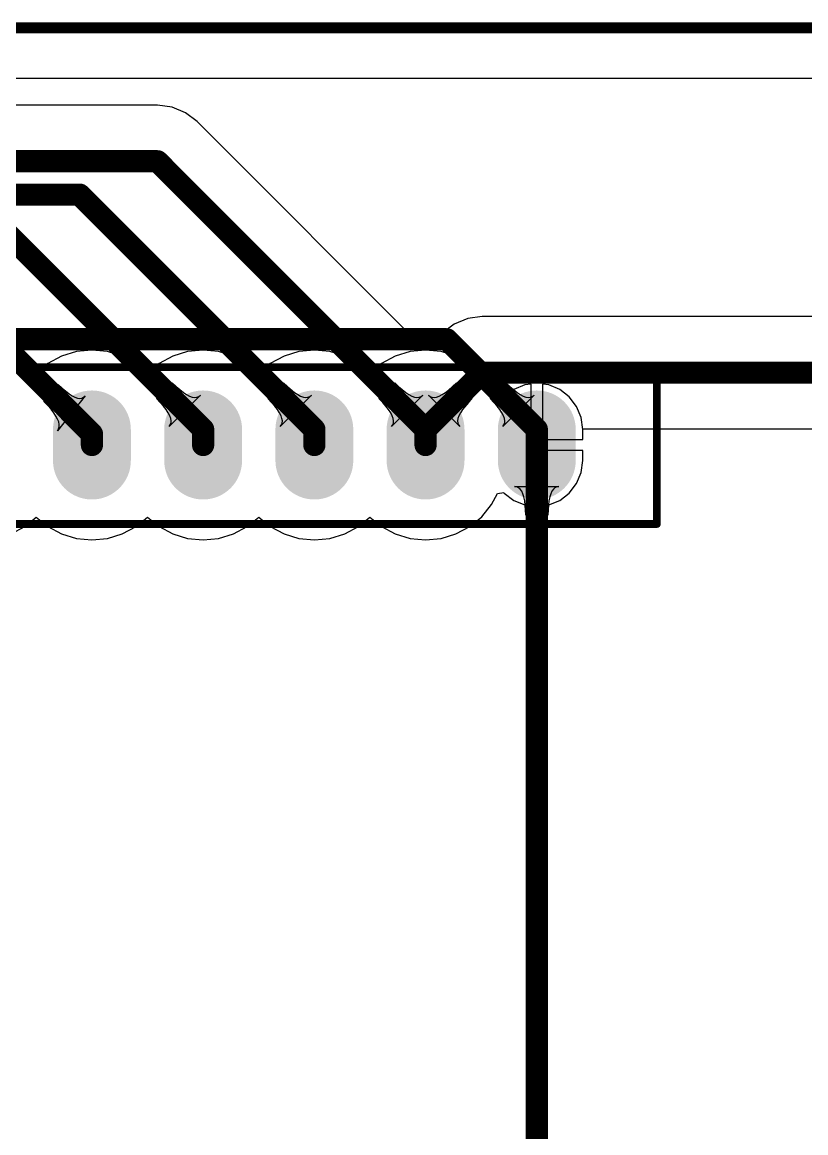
# Model space of a CAD drawing. Header units: millimetres. Extents: x 0 to 140, y 0 to 130.
# Drawn here: x 64.32 to 82.22, y 104.82 to 130.18 of the extents above; entities that cross this region are included whole.
import ezdxf

# ---------------------------------------------------------------- set-up
doc = ezdxf.new("R2010")
doc.units = ezdxf.units.MM
for name, color, linetype in [('BottomLayer', 5, 'Continuous'), ('BottomSolder', 6, 'Continuous'), ('KeepOutLayer', 6, 'Continuous'), ('MultiLayer', 9, 'Continuous'), ('PadHoleLayer', 156, 'Continuous'), ('TopLayer', 1, 'Continuous'), ('TopOverlay', 2, 'Continuous'), ('TopSolder', 216, 'Continuous')]:
    doc.layers.add(name, color=color, linetype=linetype)

# ---------------------------------------------------------------- blocks, each defined once
blk = doc.blocks.new('LCD1602______J____58')
at = {"layer": 'BottomLayer'}
h = blk.add_hatch(color=5, dxfattribs=at)
edge = h.paths.add_edge_path()
edge.add_arc((27.94, -0.3556), 0.7874, 180, 360)
edge.add_line((28.7274, -0.3556), (28.7274, 0.3556))
edge.add_arc((27.94, 0.3556), 0.7874, 0, 180)
edge.add_line((27.1526, 0.3556), (27.1526, -0.3556))
h = blk.add_hatch(color=5, dxfattribs=at)
edge = h.paths.add_edge_path()
edge.add_arc((30.48, -0.3556), 0.7874, 180, 360)
edge.add_line((31.2674, -0.3556), (31.2674, 0.3556))
edge.add_arc((30.48, 0.3556), 0.7874, 0, 180)
edge.add_line((29.6926, 0.3556), (29.6926, -0.3556))
h = blk.add_hatch(color=5, dxfattribs=at)
edge = h.paths.add_edge_path()
edge.add_arc((33.02, -0.3556), 0.7874, 180, 360)
edge.add_line((33.8074, -0.3556), (33.8074, 0.3556))
edge.add_arc((33.02, 0.3556), 0.7874, 0, 180)
edge.add_line((32.2326, 0.3556), (32.2326, -0.3556))
h = blk.add_hatch(color=5, dxfattribs=at)
edge = h.paths.add_edge_path()
edge.add_arc((35.56, -0.3556), 0.7874, 180, 360)
edge.add_line((36.3474, -0.3556), (36.3474, 0.3556))
edge.add_arc((35.56, 0.3556), 0.7874, 0, 180)
edge.add_line((34.7726, 0.3556), (34.7726, -0.3556))
h = blk.add_hatch(color=5, dxfattribs=at)
edge = h.paths.add_edge_path()
edge.add_arc((38.1, -0.3556), 0.7874, 180, 360)
edge.add_line((38.8874, -0.3556), (38.8874, 0.3556))
edge.add_arc((38.1, 0.3556), 0.7874, 0, 180)
edge.add_line((37.3126, 0.3556), (37.3126, -0.3556))
at = {"layer": 'BottomSolder'}
h = blk.add_hatch(color=6, dxfattribs=at)
edge = h.paths.add_edge_path()
edge.add_arc((27.94, -0.3556), 0.889, 180, 360)
edge.add_line((28.829, -0.3556), (28.829, 0.3556))
edge.add_arc((27.94, 0.3556), 0.889, 0, 180)
edge.add_line((27.051, 0.3556), (27.051, -0.3556))
h = blk.add_hatch(color=6, dxfattribs=at)
edge = h.paths.add_edge_path()
edge.add_arc((30.48, -0.3556), 0.889, 180, 360)
edge.add_line((31.369, -0.3556), (31.369, 0.3556))
edge.add_arc((30.48, 0.3556), 0.889, 0, 180)
edge.add_line((29.591, 0.3556), (29.591, -0.3556))
h = blk.add_hatch(color=6, dxfattribs=at)
edge = h.paths.add_edge_path()
edge.add_arc((33.02, -0.3556), 0.889, 180, 360)
edge.add_line((33.909, -0.3556), (33.909, 0.3556))
edge.add_arc((33.02, 0.3556), 0.889, 0, 180)
edge.add_line((32.131, 0.3556), (32.131, -0.3556))
h = blk.add_hatch(color=6, dxfattribs=at)
edge = h.paths.add_edge_path()
edge.add_arc((35.56, -0.3556), 0.889, 180, 360)
edge.add_line((36.449, -0.3556), (36.449, 0.3556))
edge.add_arc((35.56, 0.3556), 0.889, 0, 180)
edge.add_line((34.671, 0.3556), (34.671, -0.3556))
h = blk.add_hatch(color=6, dxfattribs=at)
edge = h.paths.add_edge_path()
edge.add_arc((38.1, -0.3556), 0.889, 180, 360)
edge.add_line((38.989, -0.3556), (38.989, 0.3556))
edge.add_arc((38.1, 0.3556), 0.889, 0, 180)
edge.add_line((37.211, 0.3556), (37.211, -0.3556))
at = {"layer": 'MultiLayer'}
h = blk.add_hatch(color=9, dxfattribs=at)
edge = h.paths.add_edge_path()
edge.add_arc((27.94, -0.3556), 0.7874, 180, 360)
edge.add_line((28.7274, -0.3556), (28.7274, 0.3556))
edge.add_arc((27.94, 0.3556), 0.7874, 0, 180)
edge.add_line((27.1526, 0.3556), (27.1526, -0.3556))
h = blk.add_hatch(color=9, dxfattribs=at)
edge = h.paths.add_edge_path()
edge.add_arc((30.48, -0.3556), 0.7874, 180, 360)
edge.add_line((31.2674, -0.3556), (31.2674, 0.3556))
edge.add_arc((30.48, 0.3556), 0.7874, 0, 180)
edge.add_line((29.6926, 0.3556), (29.6926, -0.3556))
h = blk.add_hatch(color=9, dxfattribs=at)
edge = h.paths.add_edge_path()
edge.add_arc((33.02, -0.3556), 0.7874, 180, 360)
edge.add_line((33.8074, -0.3556), (33.8074, 0.3556))
edge.add_arc((33.02, 0.3556), 0.7874, 0, 180)
edge.add_line((32.2326, 0.3556), (32.2326, -0.3556))
h = blk.add_hatch(color=9, dxfattribs=at)
edge = h.paths.add_edge_path()
edge.add_arc((35.56, -0.3556), 0.7874, 180, 360)
edge.add_line((36.3474, -0.3556), (36.3474, 0.3556))
edge.add_arc((35.56, 0.3556), 0.7874, 0, 180)
edge.add_line((34.7726, 0.3556), (34.7726, -0.3556))
h = blk.add_hatch(color=9, dxfattribs=at)
edge = h.paths.add_edge_path()
edge.add_arc((38.1, -0.3556), 0.7874, 180, 360)
edge.add_line((38.8874, -0.3556), (38.8874, 0.3556))
edge.add_arc((38.1, 0.3556), 0.7874, 0, 180)
edge.add_line((37.3126, 0.3556), (37.3126, -0.3556))
at = {"layer": 'PadHoleLayer'}
h = blk.add_hatch(color=156, dxfattribs=at)
edge = h.paths.add_edge_path()
edge.add_arc((27.94, 0), 0.4953, 0, 360)
h = blk.add_hatch(color=156, dxfattribs=at)
edge = h.paths.add_edge_path()
edge.add_arc((30.48, 0), 0.4953, 0, 360)
h = blk.add_hatch(color=156, dxfattribs=at)
edge = h.paths.add_edge_path()
edge.add_arc((33.02, 0), 0.4953, 0, 360)
h = blk.add_hatch(color=156, dxfattribs=at)
edge = h.paths.add_edge_path()
edge.add_arc((35.56, 0), 0.4953, 0, 360)
h = blk.add_hatch(color=156, dxfattribs=at)
edge = h.paths.add_edge_path()
edge.add_arc((38.1, 0), 0.4953, 0, 360)
at = {"layer": 'TopLayer'}
h = blk.add_hatch(color=1, dxfattribs=at)
edge = h.paths.add_edge_path()
edge.add_arc((27.94, -0.3556), 0.7874, 180, 360)
edge.add_line((28.7274, -0.3556), (28.7274, 0.3556))
edge.add_arc((27.94, 0.3556), 0.7874, 0, 180)
edge.add_line((27.1526, 0.3556), (27.1526, -0.3556))
h = blk.add_hatch(color=1, dxfattribs=at)
edge = h.paths.add_edge_path()
edge.add_arc((30.48, -0.3556), 0.7874, 180, 360)
edge.add_line((31.2674, -0.3556), (31.2674, 0.3556))
edge.add_arc((30.48, 0.3556), 0.7874, 0, 180)
edge.add_line((29.6926, 0.3556), (29.6926, -0.3556))
h = blk.add_hatch(color=1, dxfattribs=at)
edge = h.paths.add_edge_path()
edge.add_arc((33.02, -0.3556), 0.7874, 180, 360)
edge.add_line((33.8074, -0.3556), (33.8074, 0.3556))
edge.add_arc((33.02, 0.3556), 0.7874, 0, 180)
edge.add_line((32.2326, 0.3556), (32.2326, -0.3556))
h = blk.add_hatch(color=1, dxfattribs=at)
edge = h.paths.add_edge_path()
edge.add_arc((35.56, -0.3556), 0.7874, 180, 360)
edge.add_line((36.3474, -0.3556), (36.3474, 0.3556))
edge.add_arc((35.56, 0.3556), 0.7874, 0, 180)
edge.add_line((34.7726, 0.3556), (34.7726, -0.3556))
h = blk.add_hatch(color=1, dxfattribs=at)
edge = h.paths.add_edge_path()
edge.add_arc((38.1, -0.3556), 0.7874, 180, 360)
edge.add_line((38.8874, -0.3556), (38.8874, 0.3556))
edge.add_arc((38.1, 0.3556), 0.7874, 0, 180)
edge.add_line((37.3126, 0.3556), (37.3126, -0.3556))
at = {"layer": 'TopSolder'}
h = blk.add_hatch(color=216, dxfattribs=at)
edge = h.paths.add_edge_path()
edge.add_arc((27.94, -0.3556), 0.889, 180, 360)
edge.add_line((28.829, -0.3556), (28.829, 0.3556))
edge.add_arc((27.94, 0.3556), 0.889, 0, 180)
edge.add_line((27.051, 0.3556), (27.051, -0.3556))
h = blk.add_hatch(color=216, dxfattribs=at)
edge = h.paths.add_edge_path()
edge.add_arc((30.48, -0.3556), 0.889, 180, 360)
edge.add_line((31.369, -0.3556), (31.369, 0.3556))
edge.add_arc((30.48, 0.3556), 0.889, 0, 180)
edge.add_line((29.591, 0.3556), (29.591, -0.3556))
h = blk.add_hatch(color=216, dxfattribs=at)
edge = h.paths.add_edge_path()
edge.add_arc((33.02, -0.3556), 0.889, 180, 360)
edge.add_line((33.909, -0.3556), (33.909, 0.3556))
edge.add_arc((33.02, 0.3556), 0.889, 0, 180)
edge.add_line((32.131, 0.3556), (32.131, -0.3556))
h = blk.add_hatch(color=216, dxfattribs=at)
edge = h.paths.add_edge_path()
edge.add_arc((35.56, -0.3556), 0.889, 180, 360)
edge.add_line((36.449, -0.3556), (36.449, 0.3556))
edge.add_arc((35.56, 0.3556), 0.889, 0, 180)
edge.add_line((34.671, 0.3556), (34.671, -0.3556))
h = blk.add_hatch(color=216, dxfattribs=at)
edge = h.paths.add_edge_path()
edge.add_arc((38.1, -0.3556), 0.889, 180, 360)
edge.add_line((38.989, -0.3556), (38.989, 0.3556))
edge.add_arc((38.1, 0.3556), 0.889, 0, 180)
edge.add_line((37.211, 0.3556), (37.211, -0.3556))
at = {"layer": 'TopOverlay', "const_width": 0.1778}
for points in [[(-2.54, 1.778), (40.8432, 1.778)], [(40.8432, -1.8034), (40.8432, 1.778)], [(-2.54, -1.8034), (40.8432, -1.8034)]]:
    blk.add_lwpolyline(points, dxfattribs=at)
at = {"layer": 'TopOverlay', "const_width": 0.0889}
for points in [[(40.79875, 1.778, 1), (40.88765, 1.778, 1)], [(40.79875, 1.778, 1), (40.88765, 1.778, 1)], [(40.79875, -1.8034, 1), (40.88765, -1.8034, 1)], [(40.79875, -1.8034, 1), (40.88765, -1.8034, 1)]]:
    blk.add_lwpolyline(points, format="xyb", close=True, dxfattribs=at)

msp = doc.modelspace()

# ---------------------------------------------------------------- linework, layer by layer
at = {"layer": 'BottomLayer'}
for p, q in [((1.153, 128.895), (138.928, 128.895)), ((64.38, 122.385), (64.066, 122.553)), ((65.22, 122.553), (64.906, 122.385)), ((65.559, 122.656), (65.22, 122.553)), ((65.913, 122.691), (65.559, 122.656)), ((66.267, 122.656), (65.913, 122.691)), ((66.606, 122.553), (66.267, 122.656)), ((66.92, 122.385), (66.606, 122.553)), ((67.76, 122.553), (67.446, 122.385)), ((68.099, 122.656), (67.76, 122.553)), ((68.453, 122.691), (68.099, 122.656)), ((68.807, 122.656), (68.453, 122.691)), ((69.146, 122.553), (68.807, 122.656)), ((69.46, 122.385), (69.146, 122.553)), ((70.3, 122.553), (69.986, 122.385)), ((70.639, 122.656), (70.3, 122.553)), ((70.993, 122.691), (70.639, 122.656)), ((71.347, 122.656), (70.993, 122.691)), ((71.686, 122.553), (71.347, 122.656)), ((72, 122.385), (71.686, 122.553)), ((72.84, 122.553), (72.526, 122.385)), ((73.179, 122.656), (72.84, 122.553)), ((73.533, 122.691), (73.179, 122.656)), ((73.887, 122.656), (73.533, 122.691)), ((74.226, 122.553), (73.887, 122.656)), ((74.54, 122.385), (74.226, 122.553)), ((64.643, 122.169), (64.38, 122.385)), ((64.906, 122.385), (64.643, 122.169)), ((67.183, 122.169), (66.92, 122.385)), ((67.446, 122.385), (67.183, 122.169)), ((69.723, 122.169), (69.46, 122.385)), ((69.986, 122.385), (69.723, 122.169)), ((72.263, 122.169), (72, 122.385)), ((72.526, 122.385), (72.263, 122.169)), ((74.814, 122.16), (74.54, 122.385)), ((75.04, 121.885), (74.814, 122.16)), ((75.009, 121.583), (75.368, 121.943)), ((75.176, 121.63), (75.04, 121.885)), ((75.548, 121.788), (75.33, 121.621)), ((75.368, 121.943), (75.458, 121.856)), ((75.458, 121.856), (75.621, 121.722)), ((75.801, 121.893), (75.548, 121.788)), ((75.621, 121.722), (75.693, 121.675)), ((75.946, 121.912), (75.801, 121.893)), ((75.946, 120.523), (75.946, 121.912)), ((76.345, 121.893), (76.2, 121.912)), ((76.2, 121.912), (76.2, 120.65)), ((76.598, 121.788), (76.345, 121.893)), ((76.816, 121.621), (76.598, 121.788)), ((75.095, 121.493), (75.009, 121.583)), ((75.169, 121.409), (75.095, 121.493)), ((75.321, 121.61), (75.176, 121.63)), ((76.01, 121.657), (75.294, 120.942)), ((75.33, 121.621), (75.321, 121.61)), ((75.693, 121.675), (75.76, 121.64)), ((75.76, 121.64), (75.822, 121.618)), ((75.822, 121.618), (75.877, 121.608)), ((75.877, 121.608), (75.927, 121.612)), ((75.927, 121.612), (75.971, 121.628)), ((75.971, 121.628), (76.01, 121.657)), ((76.983, 121.404), (76.816, 121.621)), ((75.229, 121.331), (75.169, 121.409)), ((75.277, 121.258), (75.229, 121.331)), ((75.312, 121.191), (75.277, 121.258)), ((77.088, 121.15), (76.983, 121.404)), ((75.294, 120.942), (75.323, 120.98)), ((75.334, 121.13), (75.312, 121.191)), ((75.323, 120.98), (75.34, 121.024)), ((75.343, 121.074), (75.334, 121.13)), ((75.34, 121.024), (75.343, 121.074)), ((77.123, 120.879), (77.088, 121.15)), ((77.123, 120.65), (77.123, 120.879)), ((75.946, 119.134), (75.946, 120.523)), ((76.2, 120.65), (77.123, 120.65)), ((77.123, 120.396), (76.2, 120.396)), ((76.2, 120.396), (76.2, 119.134)), ((77.123, 120.167), (77.123, 120.396)), ((77.088, 119.896), (77.123, 120.167)), ((76.983, 119.642), (77.088, 119.896)), ((75.176, 119.416), (75.321, 119.436)), ((75.321, 119.436), (75.33, 119.425)), ((75.33, 119.425), (75.548, 119.258)), ((76.598, 119.258), (76.816, 119.425)), ((76.816, 119.425), (76.983, 119.642)), ((75.04, 119.161), (75.176, 119.416)), ((75.548, 119.258), (75.801, 119.153)), ((76.345, 119.153), (76.598, 119.258)), ((74.814, 118.886), (75.04, 119.161)), ((75.801, 119.153), (75.946, 119.134)), ((76.2, 119.134), (76.345, 119.153)), ((64.38, 118.661), (64.643, 118.877)), ((64.643, 118.877), (64.906, 118.661)), ((66.92, 118.661), (67.183, 118.877)), ((67.183, 118.877), (67.446, 118.661)), ((69.46, 118.661), (69.723, 118.877)), ((69.723, 118.877), (69.986, 118.661)), ((72, 118.661), (72.263, 118.877)), ((72.263, 118.877), (72.526, 118.661)), ((74.54, 118.661), (74.814, 118.886)), ((64.066, 118.493), (64.38, 118.661)), ((64.906, 118.661), (65.22, 118.493)), ((65.22, 118.493), (65.559, 118.39)), ((66.267, 118.39), (66.606, 118.493)), ((66.606, 118.493), (66.92, 118.661)), ((67.446, 118.661), (67.76, 118.493)), ((67.76, 118.493), (68.099, 118.39)), ((68.807, 118.39), (69.146, 118.493)), ((69.146, 118.493), (69.46, 118.661)), ((69.986, 118.661), (70.3, 118.493)), ((70.3, 118.493), (70.639, 118.39)), ((71.347, 118.39), (71.686, 118.493)), ((71.686, 118.493), (72, 118.661)), ((72.526, 118.661), (72.84, 118.493)), ((72.84, 118.493), (73.179, 118.39)), ((73.887, 118.39), (74.226, 118.493)), ((74.226, 118.493), (74.54, 118.661)), ((65.559, 118.39), (65.913, 118.355)), ((65.913, 118.355), (66.267, 118.39)), ((68.099, 118.39), (68.453, 118.355)), ((68.453, 118.355), (68.807, 118.39)), ((70.639, 118.39), (70.993, 118.355)), ((70.993, 118.355), (71.347, 118.39)), ((73.179, 118.39), (73.533, 118.355)), ((73.533, 118.355), (73.887, 118.39))]:
    msp.add_line(p, q, dxfattribs=at)
at = {"layer": 'BottomLayer', "const_width": 0.508}
for points in [[(50.19, 122.936), (74.016, 122.936)], [(74.016, 122.936), (76.073, 120.879)], [(76.073, 120.523), (76.073, 120.879)]]:
    msp.add_lwpolyline(points, dxfattribs=at)
at = {"layer": 'BottomLayer', "const_width": 0.254}
for points in [[(73.889, 122.936, 1), (74.143, 122.936, 1)], [(73.889, 122.936, 1), (74.143, 122.936, 1)], [(75.946, 120.879, 1), (76.2, 120.879, 1)], [(75.946, 120.879, 1), (76.2, 120.879, 1)], [(75.946, 120.523, 1), (76.2, 120.523, 1)]]:
    msp.add_lwpolyline(points, format="xyb", close=True, dxfattribs=at)
at = {"layer": 'KeepOutLayer', "const_width": 0.254}
msp.add_lwpolyline([(0, 130.048), (140.081, 130.048)], dxfattribs=at)
at = {"layer": 'TopLayer'}
for p, q in [((1.153, 128.895), (138.928, 128.895)), ((67.412, 128.281), (32.258, 128.281)), ((67.743, 128.237), (67.412, 128.281)), ((68.052, 128.109), (67.743, 128.237)), ((68.317, 127.906), (68.052, 128.109)), ((73.532, 122.691), (68.317, 127.906)), ((74.188, 123.283), (73.923, 123.08)), ((74.497, 123.411), (74.188, 123.283)), ((74.828, 123.455), (74.497, 123.411)), ((86.697, 123.455), (74.828, 123.455)), ((73.923, 123.08), (73.534, 122.691)), ((73.533, 122.691), (73.532, 122.691)), ((73.534, 122.691), (73.533, 122.691)), ((64.818, 121.513), (65.142, 121.907)), ((65.142, 121.907), (65.231, 121.822)), ((65.231, 121.822), (65.39, 121.691)), ((67.389, 121.583), (67.748, 121.943)), ((67.748, 121.943), (67.838, 121.856)), ((67.838, 121.856), (68.001, 121.722)), ((68.001, 121.722), (68.073, 121.675)), ((69.929, 121.583), (70.288, 121.943)), ((70.288, 121.943), (70.378, 121.856)), ((70.378, 121.856), (70.541, 121.722)), ((70.541, 121.722), (70.613, 121.675)), ((72.469, 121.583), (72.828, 121.943)), ((72.828, 121.943), (72.918, 121.856)), ((72.918, 121.856), (73.081, 121.722)), ((73.081, 121.722), (73.153, 121.675)), ((73.913, 121.675), (73.985, 121.722)), ((73.985, 121.722), (74.064, 121.783)), ((74.064, 121.783), (74.148, 121.856)), ((74.148, 121.856), (74.238, 121.943)), ((74.238, 121.943), (74.597, 121.583)), ((64.905, 121.422), (64.818, 121.513)), ((65.758, 121.648), (65.128, 120.847)), ((65.39, 121.691), (65.461, 121.645)), ((65.461, 121.645), (65.526, 121.613)), ((65.526, 121.613), (65.584, 121.594)), ((65.584, 121.594), (65.637, 121.587)), ((65.637, 121.587), (65.683, 121.595)), ((65.683, 121.595), (65.724, 121.615)), ((65.724, 121.615), (65.758, 121.648)), ((67.475, 121.493), (67.389, 121.583)), ((67.549, 121.409), (67.475, 121.493)), ((68.39, 121.657), (67.674, 120.942)), ((68.073, 121.675), (68.14, 121.64)), ((68.14, 121.64), (68.202, 121.618)), ((68.202, 121.618), (68.257, 121.608)), ((68.257, 121.608), (68.307, 121.612)), ((68.307, 121.612), (68.351, 121.628)), ((68.351, 121.628), (68.39, 121.657)), ((70.015, 121.493), (69.929, 121.583)), ((70.089, 121.409), (70.015, 121.493)), ((70.93, 121.657), (70.214, 120.942)), ((70.613, 121.675), (70.68, 121.64)), ((70.68, 121.64), (70.742, 121.618)), ((70.742, 121.618), (70.797, 121.608)), ((70.797, 121.608), (70.847, 121.612)), ((70.847, 121.612), (70.891, 121.628)), ((70.891, 121.628), (70.93, 121.657)), ((72.555, 121.493), (72.469, 121.583)), ((72.629, 121.409), (72.555, 121.493)), ((73.47, 121.657), (72.754, 120.942)), ((73.153, 121.675), (73.22, 121.64)), ((73.22, 121.64), (73.282, 121.618)), ((73.282, 121.618), (73.337, 121.608)), ((73.337, 121.608), (73.387, 121.612)), ((73.387, 121.612), (73.431, 121.628)), ((73.431, 121.628), (73.47, 121.657)), ((74.312, 120.942), (73.596, 121.657)), ((73.596, 121.657), (73.635, 121.628)), ((73.635, 121.628), (73.679, 121.612)), ((73.679, 121.612), (73.729, 121.608)), ((73.729, 121.608), (73.784, 121.618)), ((73.784, 121.618), (73.846, 121.64)), ((73.846, 121.64), (73.913, 121.675)), ((74.511, 121.493), (74.377, 121.331)), ((74.597, 121.583), (74.511, 121.493)), ((64.98, 121.337), (64.905, 121.422)), ((65.042, 121.257), (64.98, 121.337)), ((65.091, 121.182), (65.042, 121.257)), ((67.609, 121.331), (67.549, 121.409)), ((67.657, 121.258), (67.609, 121.331)), ((67.692, 121.191), (67.657, 121.258)), ((70.149, 121.331), (70.089, 121.409)), ((70.197, 121.258), (70.149, 121.331)), ((70.232, 121.191), (70.197, 121.258)), ((72.689, 121.331), (72.629, 121.409)), ((72.737, 121.258), (72.689, 121.331)), ((72.772, 121.191), (72.737, 121.258)), ((74.329, 121.258), (74.294, 121.191)), ((74.377, 121.331), (74.329, 121.258)), ((65.129, 121.113), (65.091, 121.182)), ((65.154, 121.049), (65.129, 121.113)), ((65.166, 120.99), (65.154, 121.049)), ((65.166, 120.937), (65.166, 120.99)), ((67.674, 120.942), (67.703, 120.98)), ((67.714, 121.13), (67.692, 121.191)), ((67.703, 120.98), (67.72, 121.024)), ((67.723, 121.074), (67.714, 121.13)), ((67.72, 121.024), (67.723, 121.074)), ((70.214, 120.942), (70.243, 120.98)), ((70.254, 121.13), (70.232, 121.191)), ((70.243, 120.98), (70.26, 121.024)), ((70.263, 121.074), (70.254, 121.13)), ((70.26, 121.024), (70.263, 121.074)), ((72.754, 120.942), (72.783, 120.98)), ((72.794, 121.13), (72.772, 121.191)), ((72.783, 120.98), (72.8, 121.024)), ((72.803, 121.074), (72.794, 121.13)), ((72.8, 121.024), (72.803, 121.074)), ((74.272, 121.13), (74.263, 121.074)), ((74.263, 121.074), (74.266, 121.024)), ((74.266, 121.024), (74.283, 120.98)), ((74.294, 121.191), (74.272, 121.13)), ((74.283, 120.98), (74.312, 120.942)), ((65.128, 120.847), (65.153, 120.889)), ((65.153, 120.889), (65.166, 120.937)), ((77.123, 120.879), (77.136, 120.893)), ((77.123, 120.65), (77.123, 120.879)), ((77.136, 120.893), (86.167, 120.893)), ((75.946, 119.134), (75.946, 120.523)), ((75.946, 120.523), (76.073, 120.523)), ((76.073, 120.523), (76.073, 120.65)), ((76.073, 120.65), (77.123, 120.65)), ((77.123, 120.396), (76.2, 120.396)), ((76.2, 120.396), (76.2, 119.134)), ((77.123, 120.167), (77.123, 120.396)), ((77.088, 119.896), (77.123, 120.167)), ((76.983, 119.642), (77.088, 119.896)), ((75.176, 119.416), (75.321, 119.436)), ((75.321, 119.436), (75.33, 119.425)), ((75.33, 119.425), (75.548, 119.258)), ((75.615, 119.565), (75.567, 119.572)), ((75.567, 119.572), (76.579, 119.572)), ((75.658, 119.546), (75.615, 119.565)), ((75.695, 119.513), (75.658, 119.546)), ((75.728, 119.467), (75.695, 119.513)), ((75.756, 119.408), (75.728, 119.467)), ((76.418, 119.467), (76.39, 119.408)), ((76.451, 119.513), (76.418, 119.467)), ((76.488, 119.546), (76.451, 119.513)), ((76.531, 119.565), (76.488, 119.546)), ((76.579, 119.572), (76.531, 119.565)), ((76.598, 119.258), (76.816, 119.425)), ((76.816, 119.425), (76.983, 119.642)), ((75.04, 119.161), (75.176, 119.416)), ((75.548, 119.258), (75.801, 119.153)), ((75.779, 119.336), (75.756, 119.408)), ((75.796, 119.251), (75.779, 119.336)), ((75.816, 119.041), (75.796, 119.251)), ((76.35, 119.251), (76.337, 119.153)), ((76.345, 119.153), (76.598, 119.258)), ((76.367, 119.336), (76.35, 119.251)), ((76.39, 119.408), (76.367, 119.336)), ((74.814, 118.886), (75.04, 119.161)), ((75.801, 119.153), (75.946, 119.134)), ((75.819, 118.917), (75.816, 119.041)), ((76.327, 118.917), (75.819, 118.917)), ((76.2, 119.134), (76.345, 119.153)), ((76.33, 119.041), (76.327, 118.917)), ((76.337, 119.153), (76.33, 119.041)), ((64.38, 118.661), (64.643, 118.877)), ((64.643, 118.877), (64.906, 118.661)), ((66.92, 118.661), (67.183, 118.877)), ((67.183, 118.877), (67.446, 118.661)), ((69.46, 118.661), (69.723, 118.877)), ((69.723, 118.877), (69.986, 118.661)), ((72, 118.661), (72.263, 118.877)), ((72.263, 118.877), (72.526, 118.661)), ((74.54, 118.661), (74.814, 118.886)), ((64.066, 118.493), (64.38, 118.661)), ((64.906, 118.661), (65.22, 118.493)), ((65.22, 118.493), (65.559, 118.39)), ((66.267, 118.39), (66.606, 118.493)), ((66.606, 118.493), (66.92, 118.661)), ((67.446, 118.661), (67.76, 118.493)), ((67.76, 118.493), (68.099, 118.39)), ((68.807, 118.39), (69.146, 118.493)), ((69.146, 118.493), (69.46, 118.661)), ((69.986, 118.661), (70.3, 118.493)), ((70.3, 118.493), (70.639, 118.39)), ((71.347, 118.39), (71.686, 118.493)), ((71.686, 118.493), (72, 118.661)), ((72.526, 118.661), (72.84, 118.493)), ((72.84, 118.493), (73.179, 118.39)), ((73.887, 118.39), (74.226, 118.493)), ((74.226, 118.493), (74.54, 118.661)), ((65.559, 118.39), (65.913, 118.355)), ((65.913, 118.355), (66.267, 118.39)), ((68.099, 118.39), (68.453, 118.355)), ((68.453, 118.355), (68.807, 118.39)), ((70.639, 118.39), (70.993, 118.355)), ((70.993, 118.355), (71.347, 118.39)), ((73.179, 118.39), (73.533, 118.355)), ((73.533, 118.355), (73.887, 118.39))]:
    msp.add_line(p, q, dxfattribs=at)
at = {"layer": 'TopLayer', "const_width": 0.508}
for points in [[(32.258, 127), (67.412, 127)], [(67.412, 127), (73.533, 120.879)], [(32.574, 126.238), (65.634, 126.238)], [(65.634, 126.238), (70.993, 120.879)], [(63.856, 125.476), (68.453, 120.879)], [(62.059, 124.631), (65.913, 120.777)], [(73.533, 120.879), (74.828, 122.174)], [(74.828, 122.174), (86.697, 122.174)], [(65.913, 120.523), (65.913, 120.777)], [(68.453, 120.523), (68.453, 120.879)], [(70.993, 120.523), (70.993, 120.879)], [(73.533, 120.523), (73.533, 120.879)], [(76.073, 95.631), (76.073, 120.523)]]:
    msp.add_lwpolyline(points, dxfattribs=at)
at = {"layer": 'TopLayer', "const_width": 0.254}
for points in [[(67.285, 127, 1), (67.539, 127, 1)], [(67.285, 127, 1), (67.539, 127, 1)], [(65.507, 126.238, 1), (65.761, 126.238, 1)], [(65.507, 126.238, 1), (65.761, 126.238, 1)], [(74.701, 122.174, 1), (74.955, 122.174, 1)], [(74.701, 122.174, 1), (74.955, 122.174, 1)], [(65.786, 120.777, 1), (66.04, 120.777, 1)], [(65.786, 120.777, 1), (66.04, 120.777, 1)], [(68.326, 120.879, 1), (68.58, 120.879, 1)], [(68.326, 120.879, 1), (68.58, 120.879, 1)], [(70.866, 120.879, 1), (71.12, 120.879, 1)], [(70.866, 120.879, 1), (71.12, 120.879, 1)], [(73.406, 120.879, 1), (73.66, 120.879, 1)], [(73.406, 120.879, 1), (73.66, 120.879, 1)], [(73.406, 120.879, 1), (73.66, 120.879, 1)], [(65.786, 120.523, 1), (66.04, 120.523, 1)], [(68.326, 120.523, 1), (68.58, 120.523, 1)], [(70.866, 120.523, 1), (71.12, 120.523, 1)], [(73.406, 120.523, 1), (73.66, 120.523, 1)], [(75.946, 120.523, 1), (76.2, 120.523, 1)]]:
    msp.add_lwpolyline(points, format="xyb", close=True, dxfattribs=at)

# ---------------------------------------------------------------- block references
at = {"rotation": 360}
msp.add_blockref('LCD1602______J____58', (37.973, 120.523), dxfattribs=at)

doc.saveas('drawing.dxf')
